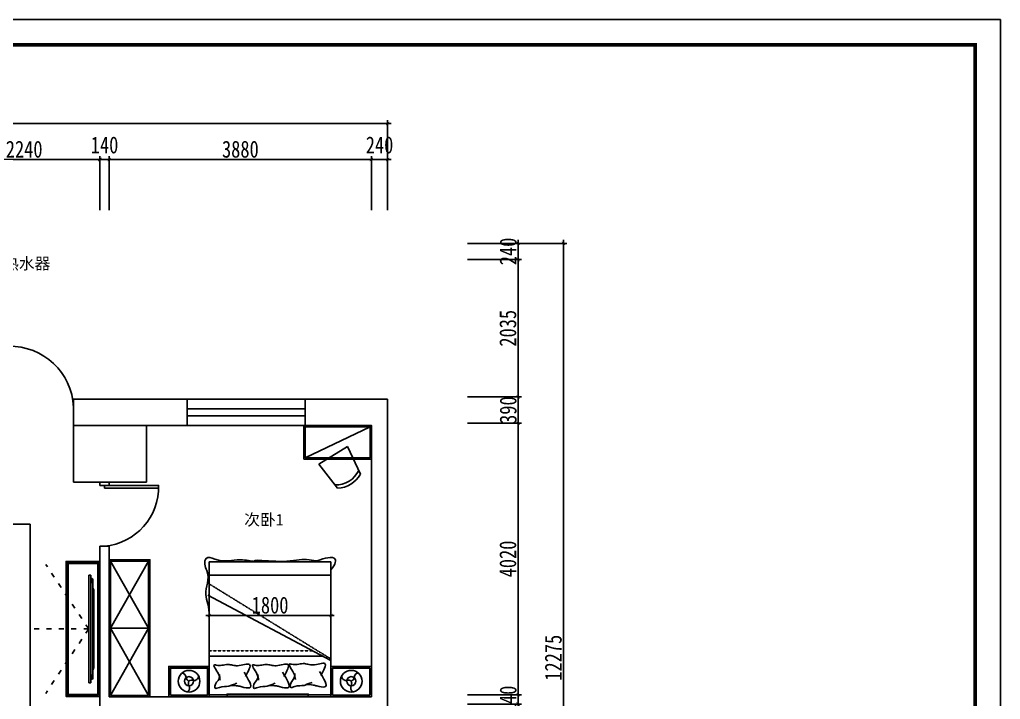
# Model space of a CAD drawing. Header units: millimetres. Extents: x 195858 to 476087, y -765534 to -702383.
# Drawn here: x 461571 to 476087, y -712452 to -702383 of the extents above; entities that cross this region are included whole.
import ezdxf

# ---------------------------------------------------------------- set-up
doc = ezdxf.new("R2010")
doc.units = ezdxf.units.MM
doc.header["$PDMODE"] = 3
doc.linetypes.add('ACAD_ISO03W100', pattern=[30, 12, -18])
doc.linetypes.add('DASHED2', pattern=[0.375, 0.25, -0.125])
for name, color, linetype in [('0-01图框模板说明', 2, 'Continuous'), ('0-02图框细线', 136, 'Continuous'), ('250', 250, 'Continuous'), ('dadddd', 7, 'Continuous'), ('DOOR【门】', 1, 'Continuous'), ('家具1', 2, 'Continuous'), ('家具2', 1, 'Continuous'), ('饰品', 36, 'Continuous')]:
    doc.layers.add(name, color=color, linetype=linetype)
doc.styles.add('DIM', font='simhei.ttf', dxfattribs={"width": 0.8})
doc.styles.add('HT', font='simhei.ttf')
doc.dimstyles.new('1-50', dxfattribs={"dimscale": 50, "dimtxt": 5, "dimasz": 1, "dimexe": 1, "dimexo": 0.1, "dimgap": 0.5, "dimtad": 1, "dimdec": 0, "dimdsep": 46, "dimtxsty": 'DIM', "dimblk": 'ARCHTICK', "dimcen": 4, "dimdle": 1, "dimclrd": 3, "dimclre": 3, "dimclrt": 7, "dimadec": 0, "dimazin": 0, "dimtfac": 1, "dimtdec": 0, "dimtmove": 2, "dimatfit": 3, "dimldrblk": 'DOT', "dimfxl": 15, "dimfxlon": 1, "dimarcsym": 0})

# ---------------------------------------------------------------- blocks, each defined once
blk = doc.blocks.new('_ArchTick')
at = {"color": 0, "linetype": 'ByBlock', "const_width": 0.15}
blk.add_lwpolyline([(-0.5, -0.5), (0.5, 0.5)], dxfattribs=at)
blk = doc.blocks.new('*D479')
at = {"layer": '250', "color": 3, "lineweight": -2}
for p, q in [((460468, -704455), (462808, -704455)), ((460518, -705205), (460518, -704405)), ((462758, -705205), (462758, -704405))]:
    blk.add_line(p, q, dxfattribs=at)
at = {"layer": 'Defpoints', "color": 0}
for p in [(462758, -704455), (460518, -707278), (462758, -710580)]:
    blk.add_point(p, dxfattribs=at)
at = {"layer": '250', "color": 3, "lineweight": -2, "xscale": 50, "yscale": 50, "zscale": 50, "rotation": 180}
blk.add_blockref('_ArchTick', (460518, -704455), dxfattribs=at)
at = {"layer": '250', "color": 3, "lineweight": -2, "xscale": 50, "yscale": 50, "zscale": 50}
blk.add_blockref('_ArchTick', (462758, -704455), dxfattribs=at)
at = {"layer": '250', "color": 7, "insert": (461638, -704304), "char_height": 250, "attachment_point": 5, "style": 'DIM'}
blk.add_mtext('2240', dxfattribs=at)
blk = doc.blocks.new('_Dot')
at = {"color": 0, "linetype": 'ByBlock', "lineweight": -2}
blk.add_line((-0.5, 0), (-1, 0), dxfattribs=at)
at = {"color": 0, "linetype": 'ByBlock', "const_width": 0.5}
blk.add_lwpolyline([(-0.25, 0, 1), (0.25, 0, 1)], format="xyb", close=True, dxfattribs=at)
blk = doc.blocks.new('*D480')
at = {"layer": '250', "color": 3, "lineweight": -2}
for p, q in [((462708, -704455), (462948, -704455)), ((462758, -705205), (462758, -704405)), ((462898, -705205), (462898, -704405))]:
    blk.add_line(p, q, dxfattribs=at)
at = {"layer": 'Defpoints', "color": 0}
for p in [(462898, -704455), (462758, -710580), (462898, -710580)]:
    blk.add_point(p, dxfattribs=at)
at = {"layer": '250', "color": 3, "lineweight": -2, "xscale": 50, "yscale": 50, "zscale": 50, "rotation": 180}
blk.add_blockref('_ArchTick', (462758, -704455), dxfattribs=at)
at = {"layer": '250', "color": 3, "lineweight": -2, "xscale": 50, "yscale": 50, "zscale": 50}
blk.add_blockref('_ArchTick', (462898, -704455), dxfattribs=at)
at = {"layer": '250', "color": 7, "insert": (462828, -704241), "char_height": 250, "attachment_point": 5, "style": 'DIM'}
blk.add_mtext('140', dxfattribs=at)
blk = doc.blocks.new('*D481')
at = {"layer": '250', "color": 3, "lineweight": -2}
for p, q in [((462848, -704455), (466828, -704455)), ((462898, -705205), (462898, -704405)), ((466778, -705205), (466778, -704405))]:
    blk.add_line(p, q, dxfattribs=at)
at = {"layer": 'Defpoints', "color": 0}
for p in [(466778, -704455), (466778, -708790), (462898, -710580)]:
    blk.add_point(p, dxfattribs=at)
at = {"layer": '250', "color": 3, "lineweight": -2, "xscale": 50, "yscale": 50, "zscale": 50, "rotation": 180}
blk.add_blockref('_ArchTick', (462898, -704455), dxfattribs=at)
at = {"layer": '250', "color": 3, "lineweight": -2, "xscale": 50, "yscale": 50, "zscale": 50}
blk.add_blockref('_ArchTick', (466778, -704455), dxfattribs=at)
at = {"layer": '250', "color": 7, "insert": (464838, -704304), "char_height": 250, "attachment_point": 5, "style": 'DIM'}
blk.add_mtext('3880', dxfattribs=at)
blk = doc.blocks.new('*D482')
at = {"layer": '250', "color": 3, "lineweight": -2}
for p, q in [((466728, -704455), (467068, -704455)), ((466778, -705205), (466778, -704405)), ((467018, -705205), (467018, -704405))]:
    blk.add_line(p, q, dxfattribs=at)
at = {"layer": 'Defpoints', "color": 0}
for p in [(467018, -704455), (467018, -708400), (466778, -708790)]:
    blk.add_point(p, dxfattribs=at)
at = {"layer": '250', "color": 3, "lineweight": -2, "xscale": 50, "yscale": 50, "zscale": 50, "rotation": 180}
blk.add_blockref('_ArchTick', (466778, -704455), dxfattribs=at)
at = {"layer": '250', "color": 3, "lineweight": -2, "xscale": 50, "yscale": 50, "zscale": 50}
blk.add_blockref('_ArchTick', (467018, -704455), dxfattribs=at)
at = {"layer": '250', "color": 7, "insert": (466898, -704241), "char_height": 250, "attachment_point": 5, "style": 'DIM'}
blk.add_mtext('240', dxfattribs=at)
blk = doc.blocks.new('*D483')
at = {"layer": '250', "color": 3, "lineweight": -2}
for p, q in [((453008, -704672), (453008, -703872)), ((467018, -704672), (467018, -703872)), ((452958, -703922), (467068, -703922))]:
    blk.add_line(p, q, dxfattribs=at)
at = {"layer": 'Defpoints', "color": 0}
for p in [(467018, -703922), (453008, -705205), (467018, -705205)]:
    blk.add_point(p, dxfattribs=at)
at = {"layer": '250', "color": 3, "lineweight": -2, "xscale": 50, "yscale": 50, "zscale": 50, "rotation": 180}
blk.add_blockref('_ArchTick', (453008, -703922), dxfattribs=at)
at = {"layer": '250', "color": 3, "lineweight": -2, "xscale": 50, "yscale": 50, "zscale": 50}
blk.add_blockref('_ArchTick', (467018, -703922), dxfattribs=at)
at = {"layer": '250', "color": 7, "insert": (460013, -703770), "char_height": 250, "attachment_point": 5, "style": 'DIM'}
blk.add_mtext('14010', dxfattribs=at)
blk = doc.blocks.new('*D488')
at = {"layer": '250', "color": 3, "lineweight": -2}
for p, q in [((468199, -712382), (468999, -712382)), ((468949, -712572), (468949, -712332)), ((468199, -712522), (468999, -712522))]:
    blk.add_line(p, q, dxfattribs=at)
at = {"layer": 'Defpoints', "color": 0}
for p in [(466510, -712382), (468949, -712382), (466510, -712522)]:
    blk.add_point(p, dxfattribs=at)
at = {"layer": '250', "color": 3, "lineweight": -2, "xscale": 50, "yscale": 50, "zscale": 50}
for p, rotation in [((468949, -712382), 90), ((468949, -712522), 270)]:
    blk.add_blockref('_ArchTick', p, dxfattribs=dict(at, rotation=rotation))
at = {"layer": '250', "color": 7, "insert": (468802, -712452), "char_height": 250, "attachment_point": 5, "rotation": 90, "style": 'DIM'}
blk.add_mtext('140', dxfattribs=at)
blk = doc.blocks.new('*D489')
at = {"layer": '250', "color": 3, "lineweight": -2}
for p, q in [((468199, -708362), (468999, -708362)), ((468949, -712432), (468949, -708312)), ((468199, -712382), (468999, -712382))]:
    blk.add_line(p, q, dxfattribs=at)
at = {"layer": 'Defpoints', "color": 0}
for p in [(466510, -708362), (468949, -708362), (466510, -712382)]:
    blk.add_point(p, dxfattribs=at)
at = {"layer": '250', "color": 3, "lineweight": -2, "xscale": 50, "yscale": 50, "zscale": 50}
for p, rotation in [((468949, -708362), 90), ((468949, -712382), 270)]:
    blk.add_blockref('_ArchTick', p, dxfattribs=dict(at, rotation=rotation))
at = {"layer": '250', "color": 7, "insert": (468798, -710372), "char_height": 250, "attachment_point": 5, "rotation": 90, "style": 'DIM'}
blk.add_mtext('4020', dxfattribs=at)
blk = doc.blocks.new('*D490')
at = {"layer": '250', "color": 3, "lineweight": -2}
for p, q in [((468949, -708412), (468949, -707922)), ((468199, -707972), (468999, -707972)), ((468199, -708362), (468999, -708362))]:
    blk.add_line(p, q, dxfattribs=at)
at = {"layer": 'Defpoints', "color": 0}
for p in [(466750, -707972), (468949, -707972), (466510, -708362)]:
    blk.add_point(p, dxfattribs=at)
at = {"layer": '250', "color": 3, "lineweight": -2, "xscale": 50, "yscale": 50, "zscale": 50}
for p, rotation in [((468949, -707972), 90), ((468949, -708362), 270)]:
    blk.add_blockref('_ArchTick', p, dxfattribs=dict(at, rotation=rotation))
at = {"layer": '250', "color": 7, "insert": (468802, -708167), "char_height": 250, "attachment_point": 5, "rotation": 90, "style": 'DIM'}
blk.add_mtext('390', dxfattribs=at)
blk = doc.blocks.new('*D491')
at = {"layer": '250', "color": 3, "lineweight": -2}
for p, q in [((468949, -708022), (468949, -705887)), ((468199, -705937), (468999, -705937)), ((468199, -707972), (468999, -707972))]:
    blk.add_line(p, q, dxfattribs=at)
at = {"layer": 'Defpoints', "color": 0}
for p in [(457750, -705937), (468949, -705937), (466750, -707972)]:
    blk.add_point(p, dxfattribs=at)
at = {"layer": '250', "color": 3, "lineweight": -2, "xscale": 50, "yscale": 50, "zscale": 50}
for p, rotation in [((468949, -705937), 90), ((468949, -707972), 270)]:
    blk.add_blockref('_ArchTick', p, dxfattribs=dict(at, rotation=rotation))
at = {"layer": '250', "color": 7, "insert": (468798, -706955), "char_height": 250, "attachment_point": 5, "rotation": 90, "style": 'DIM'}
blk.add_mtext('2035', dxfattribs=at)
blk = doc.blocks.new('*D492')
at = {"layer": '250', "color": 3, "lineweight": -2}
for p, q in [((468199, -705697), (468999, -705697)), ((468949, -705987), (468949, -705647)), ((468199, -705937), (468999, -705937))]:
    blk.add_line(p, q, dxfattribs=at)
at = {"layer": 'Defpoints', "color": 0}
for p in [(457510, -705697), (468949, -705697), (460120, -705937)]:
    blk.add_point(p, dxfattribs=at)
at = {"layer": '250', "color": 3, "lineweight": -2, "xscale": 50, "yscale": 50, "zscale": 50}
for p, rotation in [((468949, -705697), 90), ((468949, -705937), 270)]:
    blk.add_blockref('_ArchTick', p, dxfattribs=dict(at, rotation=rotation))
at = {"layer": '250', "color": 7, "insert": (468802, -705817), "char_height": 250, "attachment_point": 5, "rotation": 90, "style": 'DIM'}
blk.add_mtext('240', dxfattribs=at)
blk = doc.blocks.new('*D493')
at = {"layer": '250', "color": 3, "lineweight": -2}
for p, q in [((468870, -705697), (469670, -705697)), ((469620, -718022), (469620, -705647)), ((468870, -717972), (469670, -717972))]:
    blk.add_line(p, q, dxfattribs=at)
at = {"layer": 'Defpoints', "color": 0}
for p in [(468106, -705697), (469620, -705697), (468106, -717972)]:
    blk.add_point(p, dxfattribs=at)
at = {"layer": '250', "color": 3, "lineweight": -2, "xscale": 50, "yscale": 50, "zscale": 50}
for p, rotation in [((469620, -705697), 90), ((469620, -717972), 270)]:
    blk.add_blockref('_ArchTick', p, dxfattribs=dict(at, rotation=rotation))
at = {"layer": '250', "color": 7, "insert": (469470, -711835), "char_height": 250, "attachment_point": 5, "rotation": 90, "style": 'DIM'}
blk.add_mtext('12275', dxfattribs=at)
blk = doc.blocks.new('*D515')
at = {"layer": '250', "color": 3, "lineweight": -2}
for p, q in [((452514, -705728), (451714, -705728)), ((451764, -706018), (451764, -705678)), ((452514, -705968), (451714, -705968))]:
    blk.add_line(p, q, dxfattribs=at)
at = {"layer": 'Defpoints', "color": 0}
for p in [(451764, -705728), (459186, -705728), (461796, -705968)]:
    blk.add_point(p, dxfattribs=at)
at = {"layer": '250', "color": 3, "lineweight": -2, "xscale": 50, "yscale": 50, "zscale": 50}
for p, rotation in [((451764, -705728), 90), ((451764, -705968), 270)]:
    blk.add_blockref('_ArchTick', p, dxfattribs=dict(at, rotation=rotation))
at = {"layer": '250', "color": 7, "insert": (451550, -705848), "char_height": 250, "attachment_point": 5, "rotation": 90, "style": 'DIM'}
blk.add_mtext('240', dxfattribs=at)
blk = doc.blocks.new('A$C277C16EF')
at = {"layer": '0-01图框模板说明', "color": 2, "const_width": 49}
blk.add_lwpolyline([(-338, 19745), (-338, 338), (-28062, 338), (-28062, 19745)], close=True, dxfattribs=at)
at = {"layer": '0-02图框细线'}
blk.add_lwpolyline([(0, 20083), (0, 0), (-28400, 0), (-28400, 20083)], close=True, dxfattribs=at)
blk = doc.blocks.new('休闲椅子')
at = {"layer": '家具1'}
for p, q in [((-340, 0), (-360, -721)), ((-340, 0), (-360, -721)), ((340, 0), (-340, 0)), ((340, 0), (-340, 0)), ((360, -721), (340, 0)), ((360, -721), (340, 0)), ((340, -24), (-340, -24)), ((340, -24), (-340, -24)), ((-301, -24), (-320, -721)), ((-301, -24), (-320, -721)), ((320, -721), (301, -24)), ((320, -721), (301, -24)), ((-360, -721), (-320, -721)), ((-360, -721), (-320, -721)), ((320, -721), (-320, -721)), ((320, -721), (-320, -721)), ((320, -721), (360, -721)), ((320, -721), (360, -721))]:
    blk.add_line(p, q, dxfattribs=at)
at = {"layer": '家具2'}
blk.add_lwpolyline([(260, -100), (-260, -100, 0.414214), (-280, -120), (-280, -601, 0.414214), (-260, -621), (260, -621, 0.414214), (280, -601), (280, -120, 0.414214)], format="xyb", close=True, dxfattribs=at)
blk = doc.blocks.new('A$C287A39A7')
at = {"layer": '家具1'}
for p, q in [((0, 2654), (0, 2542)), ((847, 2664), (10, 2664)), ((0, 2525), (0, 139)), ((854, 2532), (10, 2532)), ((140, 132), (140, 2527)), ((864, 142), (864, 2522)), ((140, 1732), (864, 1732)), ((140, 932), (864, 932)), ((0, 10), (0, 122)), ((854, 132), (10, 132)), ((847, 0), (10, 0))]:
    blk.add_line(p, q, dxfattribs=at)
for centre, radius, start, end in [((10, 2654), 10, 90, 180), ((847, 2654), 10, 21.2566, 90), ((704, 2598), 164, 336.3368, 21.2566), ((10, 2542), 10, 180, 270), ((74, 2130), 403, 80.4997, 100.5306), ((854, 2522), 10, 0, 90), ((74, 534), 403, 259.4694, 279.5003), ((10, 122), 10, 90, 180), ((10, 10), 10, 180, 270), ((847, 10), 10, 270, 338.7434), ((854, 142), 10, 270, 0), ((704, 66), 164, 338.7434, 23.6632)]:
    blk.add_arc(centre, radius, start, end, dxfattribs=at)
at = {"layer": '家具2'}
blk.add_line((190, 132), (190, 2532), dxfattribs=at)
blk = doc.blocks.new('沙发边柜')
at = {"layer": '家具1'}
blk.add_lwpolyline([(-253, -242), (-253, 258), (247, 258), (247, -242)], close=True, dxfattribs=at)
blk.add_circle((0, 0), 112, dxfattribs=at)
at = {"layer": '家具2'}
for p, q in [((0, 150), (0, -150)), ((150, 0), (-150, 0))]:
    blk.add_line(p, q, dxfattribs=at)
blk.add_circle((0, 0), 56.2, dxfattribs=at)
blk = doc.blocks.new('A$C3EA476F0')
at = {"layer": '家具1'}
for points in [[(1148, 3959), (1148, 3359), (2348, 3359), (2348, 3959)], [(1264, 1652), (1264, 2552), (2164, 2552), (2164, 1652)]]:
    blk.add_lwpolyline(points, close=True, dxfattribs=at)
at = {"layer": '家具2'}
for p, q in [((679, 3742), (1148, 3742)), ((2348, 3742), (2841, 3742)), ((2841, 462), (2841, 3742)), ((429, 3492), (429, 3434)), ((429, 712), (429, 770)), ((679, 462), (1351, 462)), ((2057, 462), (2841, 462))]:
    blk.add_line(p, q, dxfattribs=at)
blk.add_blockref('A$C287A39A7', (0, 770))
at = {"xscale": -1, "rotation": 180}
blk.add_blockref('休闲椅子', (1704, 0), dxfattribs=at)
at = {"layer": '家具1'}
blk.add_blockref('沙发边柜', (432, 3734), dxfattribs=at)
at = {"layer": '家具1', "xscale": -1, "rotation": 180}
blk.add_blockref('沙发边柜', (432, 469), dxfattribs=at)
blk = doc.blocks.new('A$C19C21231')
at = {"layer": 'DOOR【门】', "color": 250, "linetype": 'ACAD_ISO03W100', "ltscale": 5}
for q in [(-636.4, -636.4), (0, -900), (636.4, -636.4)]:
    blk.add_line((0, 0), q, dxfattribs=at)
at = {"layer": '饰品', "color": 1}
for p, q in [((-532, 0), (-532, 30.2)), ((-532, 30.2), (-497.2, 30.2)), ((-532, 0), (532, 0)), ((-497.2, 30.2), (-497.2, 51)), ((-488.6, 59.6), (-406.9, 59.6)), ((-406.9, 59.6), (-391.4, 71.6)), ((-375.6, 76.9), (375.6, 76.9)), ((406.9, 59.6), (391.4, 71.6)), ((488.6, 59.6), (406.9, 59.6)), ((497.2, 30.2), (497.2, 51)), ((497.2, 30.2), (532, 30.2)), ((532, 0), (532, 30.2))]:
    blk.add_line(p, q, dxfattribs=at)
at = {"layer": '饰品', "color": 8}
for p, q in [((497.2, 30.2), (-497.2, 30.2)), ((-496.9, 49.6), (-458.5, 49.6)), ((-450.8, 54.4), (-448.2, 59.6)), ((-406.9, 59.6), (406.9, 59.6)), ((450.8, 54.4), (448.2, 59.6)), ((496.9, 49.6), (458.5, 49.6))]:
    blk.add_line(p, q, dxfattribs=at)
at = {"layer": '饰品', "color": 1}
for centre, radius, start, end in [((-488.6, 51), 8.64, 90, 180), ((-375.6, 51), 25.9, 90, 127.45154), ((375.6, 51), 25.9, 52.54846, 90), ((488.6, 51), 8.64, 0, 90)]:
    blk.add_arc(centre, radius, start, end, dxfattribs=at)
at = {"layer": '饰品', "color": 8}
for centre, start, end in [((-458.5, 58.3), 270, 333.36459), ((458.5, 58.3), 206.63541, 270)]:
    blk.add_arc(centre, 8.64, start, end, dxfattribs=at)
blk = doc.blocks.new('GFV85')
at = {"color": 2, "ltscale": 1000}
for p, q in [((56980, 6593), (54980, 6593)), ((54980, 6593), (54980, 4793)), ((56980, 4793), (56980, 6593)), ((56380, 4793), (56380, 6475)), ((54980, 4793), (56980, 4793))]:
    blk.add_line(p, q, dxfattribs=at)
at = {"color": 8, "ltscale": 1000}
blk.add_line((55180, 6593), (55180, 4793), dxfattribs=at)
at = {"color": 8, "linetype": 'DASHED2', "ltscale": 0.5}
for p, q in [((56420, 6593), (55290, 4762)), ((56300, 4793), (56300, 6317))]:
    blk.add_line(p, q, dxfattribs=at)
at = {"color": 1, "ltscale": 1000}
for p, q in [((56440, 6593), (55476, 4771)), ((56950, 4793), (56950, 6593))]:
    blk.add_line(p, q, dxfattribs=at)
at = {"color": 2}
for points in [[(56980, 7193), (56530, 7193), (56530, 6593), (56980, 6593)], [(56980, 4193), (56530, 4193), (56530, 4793), (56980, 4793)]]:
    blk.add_lwpolyline(points, close=True, dxfattribs=at)
at = {"color": 1}
for points in [[(56955, 7168), (56555, 7168), (56555, 6618), (56955, 6618)], [(56955, 4218), (56555, 4218), (56555, 4768), (56955, 4768)]]:
    blk.add_lwpolyline(points, close=True, dxfattribs=at)
at = {"color": 3}
blk.add_lwpolyline([(56980, 5057), (56940, 5057), (56940, 6256), (56980, 6256)], close=True, dxfattribs=at)
for centre in [(56749, 6893), (56749, 4493)]:
    blk.add_circle(centre, 160, dxfattribs=at)
at = {"color": 1}
for centre in [(56749, 6894), (56749, 4491)]:
    blk.add_circle(centre, 67.5, dxfattribs=at)
for centre, radius, start, end in [((56693, 7002), 65, 184.5472, 274.0046), ((56669, 6822), 70.8, 274.3234, 4.4208), ((56684, 6868), 70.2, 21.5496, 79.0602), ((56805, 6852), 69.8, 142.7692, 200.655), ((56783, 6815), 86, 66.8898, 113.1102), ((56850, 6966), 80.7, 245.5061, 315.9952), ((56669, 4563), 70.8, 355.5792, 85.6766), ((56805, 4533), 69.8, 159.345, 217.2308), ((56693, 4383), 65, 85.9954, 175.4528), ((56684, 4517), 70.2, 280.9398, 338.4504), ((56783, 4570), 86, 246.8898, 293.1102), ((56850, 4419), 80.7, 44.0048, 114.4939)]:
    blk.add_arc(centre, radius, start, end, dxfattribs=at)
at = {"color": 2, "ltscale": 1000}
blk.add_open_spline([(55099, 6593), (55020, 6663), (54902, 6692), (54924, 6482), (54983, 6374), (54918, 6183), (55000, 5964), (54942, 5420), (54992, 5492), (54918, 5209), (55008, 4991), (54883, 4745), (55025, 4713), (55227, 4826), (55393, 4701), (55617, 4783), (55724, 4789), (55783, 4793)], degree=3, knots=[0, 0, 0, 0, 140.356688, 240.855445, 374.272085, 514.628774, 800.960617, 1037.309606, 1234.977718, 1501.883052, 1872.056655, 1990.732643, 2052.345442, 2125.407537, 2467.000811, 2608.004871, 2786.638856, 2786.638856, 2786.638856, 2786.638856], dxfattribs=at)
at = {"color": 1, "ltscale": 1000}
for points, knots in [([(56603, 6422), (56710, 6488), (56868, 6585), (56824, 6402), (56800, 6315), (56799, 6258), (56798, 6220)], [0, 0, 0, 0, 257.192142, 380.388355, 440.188761, 557.045341, 557.045341, 557.045341, 557.045341]), ([(56667, 6443), (56587, 6486), (56433, 6569), (56519, 6354), (56499, 6254), (56482, 6176), (56504, 6095), (56505, 6033), (56480, 5939), (56624, 6057), (56694, 6064), (56723, 6067)], [0, 0, 0, 0, 197.98522, 383.798459, 461.536852, 537.063609, 629.138715, 719.341985, 744.183766, 895.041347, 1000.692483, 1000.692483, 1000.692483, 1000.692483]), ([(56767, 6314), (56774, 6293), (56787, 6254), (56827, 6170), (56802, 6093), (56857, 5995), (56770, 5983), (56724, 6058), (56658, 6058), (56636, 6058)], [0, 0, 0, 0, 70.314327, 132.712823, 281.06886, 345.030234, 373.143701, 508.899423, 574.349148, 574.349148, 574.349148, 574.349148]), ([(56680, 5898), (56600, 5941), (56446, 6024), (56532, 5809), (56512, 5709), (56495, 5631), (56517, 5550), (56518, 5488), (56493, 5394), (56637, 5512), (56707, 5519), (56736, 5522)], [0, 0, 0, 0, 197.98522, 383.798459, 461.536852, 537.063609, 629.138715, 719.341985, 744.183766, 895.041347, 1000.692483, 1000.692483, 1000.692483, 1000.692483]), ([(56616, 5877), (56723, 5943), (56881, 6040), (56837, 5858), (56813, 5770), (56812, 5713), (56811, 5675)], [0, 0, 0, 0, 257.192142, 380.388355, 440.188761, 557.045341, 557.045341, 557.045341, 557.045341]), ([(56779, 5769), (56787, 5748), (56800, 5709), (56840, 5625), (56815, 5548), (56870, 5450), (56783, 5438), (56737, 5513), (56671, 5513), (56649, 5514)], [0, 0, 0, 0, 70.314327, 132.712823, 281.06886, 345.030234, 373.143701, 508.899423, 574.349148, 574.349148, 574.349148, 574.349148]), ([(56680, 5328), (56600, 5371), (56446, 5454), (56532, 5239), (56512, 5140), (56495, 5062), (56517, 4980), (56518, 4918), (56493, 4825), (56637, 4943), (56707, 4950), (56736, 4952)], [0, 0, 0, 0, 197.98522, 383.798459, 461.536852, 537.063609, 629.138715, 719.341985, 744.183766, 895.041347, 1000.692483, 1000.692483, 1000.692483, 1000.692483]), ([(56616, 5307), (56723, 5373), (56881, 5470), (56837, 5288), (56813, 5201), (56812, 5144), (56811, 5106)], [0, 0, 0, 0, 257.192142, 380.388355, 440.188761, 557.045341, 557.045341, 557.045341, 557.045341]), ([(56779, 5200), (56787, 5179), (56800, 5139), (56840, 5055), (56815, 4978), (56870, 4880), (56783, 4868), (56737, 4944), (56671, 4944), (56649, 4944)], [0, 0, 0, 0, 70.314327, 132.712823, 281.06886, 345.030234, 373.143701, 508.899423, 574.349148, 574.349148, 574.349148, 574.349148])]:
    blk.add_open_spline(points, degree=3, knots=knots, dxfattribs=at)
blk = doc.blocks.new('*D519')
at = {"layer": '250', "color": 3, "lineweight": -2}
for p, q in [((464328, -711209), (466228, -711209)), ((464378, -711212), (464378, -711159)), ((466178, -711212), (466178, -711159))]:
    blk.add_line(p, q, dxfattribs=at)
at = {"layer": 'Defpoints', "color": 0}
for p in [(464378, -711217), (466178, -711209), (466178, -711217)]:
    blk.add_point(p, dxfattribs=at)
at = {"layer": '250', "color": 3, "lineweight": -2, "xscale": 50, "yscale": 50, "zscale": 50, "rotation": 180}
blk.add_blockref('_ArchTick', (464378, -711209), dxfattribs=at)
at = {"layer": '250', "color": 3, "lineweight": -2, "xscale": 50, "yscale": 50, "zscale": 50}
blk.add_blockref('_ArchTick', (466178, -711209), dxfattribs=at)
at = {"layer": '250', "color": 7, "insert": (465278, -711057), "char_height": 250, "attachment_point": 5, "style": 'DIM'}
blk.add_mtext('1800', dxfattribs=at)
blk = doc.blocks.new('A$C56A9156F')
at = {"color": 1}
for p, q in [((-92, 491), (360, 525)), ((-92, 491), (0, 0)), ((0, 0), (433, 132))]:
    blk.add_line(p, q, dxfattribs=at)
for radius, start, end in [(375, 337.108, 44.0862), (425, 342.5246, 38.6696)]:
    blk.add_arc((28, 260), radius, start, end, dxfattribs=at)

msp = doc.modelspace()

# ---------------------------------------------------------------- linework, layer by layer
at = {"color": 2}
msp.add_lwpolyline([(462758.2, -712408), (462258.2, -712408), (462258.2, -710408), (462758.2, -710408)], close=True, dxfattribs=at)
at = {"color": 1}
for points in [[(462738.2, -712388), (462278.2, -712388), (462278.2, -710428), (462738.2, -710428)], [(462728.2, -712378), (462288.2, -712378), (462288.2, -710438), (462728.2, -710438)]]:
    msp.add_lwpolyline(points, close=True, dxfattribs=at)
at = {"layer": '250', "color": 0}
for p, q in [((462368.2, -708003), (462368.2, -708243)), ((462368.2, -708003), (464048.2, -708003)), ((464048.2, -708393), (464048.2, -708003)), ((465798.2, -708393), (465798.2, -708003)), ((465798.2, -708003), (467018.2, -708003)), ((467018.2, -708003), (467018.2, -716753)), ((462368.2, -708243), (462368.2, -709233)), ((463448.2, -708393), (462368.2, -708393)), ((463448.2, -709233), (463448.2, -708393)), ((464048.2, -708393), (463448.2, -708393)), ((466778.2, -708393), (465798.2, -708393)), ((466778.2, -712413), (466778.2, -708393)), ((462368.2, -709233), (462758.2, -709233)), ((462758.2, -709233), (462758.2, -709283)), ((462898.2, -709283), (462898.2, -709233)), ((462898.2, -709233), (463448.2, -709233)), ((462758.2, -709283), (462898.2, -709283)), ((462758.2, -710183), (462898.2, -710183)), ((462758.2, -710183), (462758.2, -712633)), ((462898.2, -710183), (462898.2, -712413)), ((462898.2, -712413), (466778.2, -712413))]:
    msp.add_line(p, q, dxfattribs=at)
at = {"layer": '250', "color": 3}
for p, q in [((465798.2, -708003), (464048.2, -708003)), ((465798.2, -708149.1), (464048.2, -708149.1)), ((464048.2, -708253.7), (465798.2, -708253.7)), ((464048.2, -708393), (465798.2, -708393))]:
    msp.add_line(p, q, dxfattribs=at)
at = {"layer": '250', "color": 1}
msp.add_line((466758.2, -708413), (465798.2, -708873), dxfattribs=at)
at = {"layer": '250', "color": 0}
msp.add_lwpolyline([(462368.2, -709233), (463448.2, -709233), (463448.2, -708393), (462368.2, -708393)], close=True, dxfattribs=at)
at = {"layer": '250', "color": 2}
for points in [[(465778.2, -708893), (466778.2, -708893), (466778.2, -708393), (465778.2, -708393)], [(462828.2, -709283), (462828.2, -709323), (463628.2, -709323), (463628.2, -709283)], [(463498.2, -712413), (462898.2, -712413), (462898.2, -710383), (463498.2, -710383)]]:
    msp.add_lwpolyline(points, close=True, dxfattribs=at)
at = {"layer": '250', "color": 1}
for points in [[(465798.2, -708873), (466758.2, -708873), (466758.2, -708413), (465798.2, -708413)], [(463478.2, -712393), (462918.2, -712393), (462918.2, -710403), (463478.2, -710403)]]:
    msp.add_lwpolyline(points, close=True, dxfattribs=at)
for points in [[(463478.2, -710403), (462918.2, -711398), (463478.2, -712393)], [(462918.2, -710403), (463478.2, -711398), (462918.2, -712393)], [(463478.2, -711398), (462918.2, -711398)]]:
    msp.add_lwpolyline(points, dxfattribs=at)
msp.add_arc((461428.2, -708163.1), 940.9, 2.44139, 91.21804, dxfattribs=at)
at = {"layer": '250', "color": 2}
msp.add_arc((462744.4, -709303), 884, 275.43649, 1.29643, dxfattribs=at)

# ---------------------------------------------------------------- block references
at = {"color": 0}
for name, p, rotation in [('A$C56A9156F', (465998, -708967.1), 290.8329002384208), ('GFV85', (459585.6, -655433.5), 270)]:
    msp.add_blockref(name, p, dxfattribs=dict(at, rotation=rotation))
msp.add_blockref('A$C3EA476F0', (458885, -713597.1))
at = {"layer": '250', "color": 7, "xscale": 1.100000000005821, "yscale": 1.100000000005821, "zscale": 1.1}
msp.add_blockref('A$C277C16EF', (476087, -724474), dxfattribs=at)
at = {"layer": 'dadddd', "color": 7, "ltscale": 100, "xscale": 1.5, "rotation": 270}
msp.add_blockref('A$C19C21231', (462593.3, -711408), dxfattribs=at)

# ---------------------------------------------------------------- texts
at = {"layer": '家具1', "style": 'HT'}
for s, p in [('电热水器', (461092.6, -706081.1)), ('次卧1', (464895, -709875.2))]:
    msp.add_text(s, height=170.89, dxfattribs=at).set_placement(p)

# ---------------------------------------------------------------- dimensions: what is measured, and where the dimension line sits
at = {"layer": '250', "color": 0}
for base, p1, p2, picture, middle in [((467018.2, -703921.9), (453008.2, -705205.1), (467018.2, -705205.1), '*D483', (460013.2, -703770.4)), ((462758.2, -704455.1), (460518.2, -707278.3), (462758.2, -710580.3), '*D479', (461638.2, -704303.7)), ((462898.2, -704455.1), (462758.2, -710580.3), (462898.2, -710580.3), '*D480', (462828.2, -704241.2)), ((466778.2, -704455.1), (462898.2, -710580.3), (466778.2, -708790.3), '*D481', (464838.2, -704303.7)), ((467018.2, -704455.1), (466778.2, -708790.3), (467018.2, -708400.3), '*D482', (466898.2, -704241.2))]:
    dim = msp.add_linear_dim(base=base, p1=p1, p2=p2, dimstyle='1-50', dxfattribs=at)
    dim.commit()
    dim.dimension.update_dxf_attribs({"geometry": picture, "text_midpoint": middle})
for base, p1, p2, angle, picture, middle in [((451764.2, -705728), (461795.9, -705968), (459185.9, -705728), 270, '*D515', (451550.2, -705848)), ((469620.4, -705697.1), (468105.8, -717972.1), (468105.8, -705697.1), 90, '*D493', (469470.4, -711834.6)), ((468949.1, -705937.1), (466750.2, -707972.1), (457750.2, -705937.1), 270, '*D491', (468797.7, -706954.6)), ((468949.1, -708362.1), (466510.2, -712382.1), (466510.2, -708362.1), 270, '*D489', (468797.7, -710372.1))]:
    dim = msp.add_linear_dim(base=base, p1=p1, p2=p2, angle=angle, dimstyle='1-50', dxfattribs=at)
    dim.commit()
    dim.dimension.update_dxf_attribs({"geometry": picture, "text_midpoint": middle})
for base, p1, p2, picture, middle in [((468949.1, -705697.1), (460120.2, -705937.1), (457510.2, -705697.1), '*D492', (468801.7, -705817.1)), ((468949.1, -707972.1), (466510.2, -708362.1), (466750.2, -707972.1), '*D490', (468801.7, -708167.1)), ((468949.1, -712382.1), (466510.2, -712522.1), (466510.2, -712382.1), '*D488', (468801.7, -712452.1))]:
    dim = msp.add_linear_dim(base=base, p1=p1, p2=p2, angle=270, dimstyle='1-50', dxfattribs=at)
    dim.commit()
    dim.dimension.update_dxf_attribs({"geometry": picture, "text_midpoint": middle, "dimtype": 160})
at = {"layer": '250', "color": 1}
dim = msp.add_linear_dim(base=(466178.2, -711208.6), p1=(464378.2, -711216.9), p2=(466178.2, -711216.9), dimstyle='1-50', dxfattribs=at)
dim.commit()
dim.dimension.update_dxf_attribs({"geometry": '*D519', "text_midpoint": (465278.2, -711057.2)})

doc.saveas('drawing.dxf')
